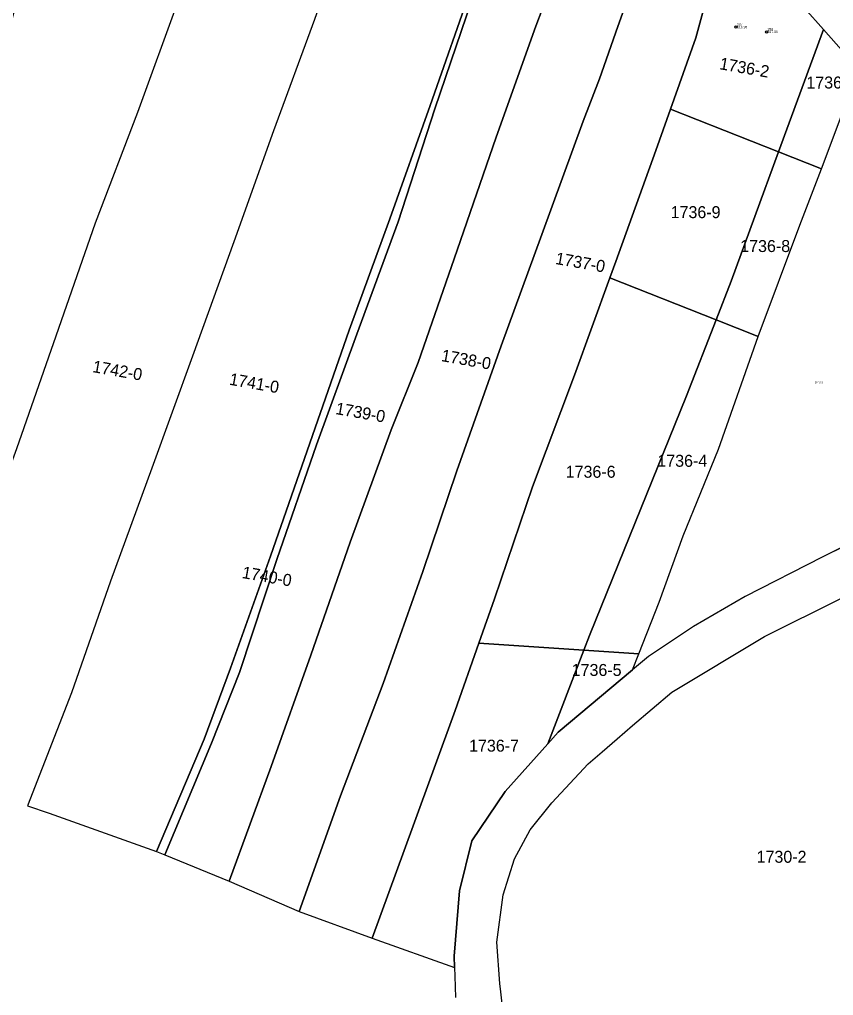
# Model space of a CAD drawing. Header units: centimetres. Extents: x 85226 to 578505, y -13061 to 170378.
# Drawn here: x 425034 to 459003, y 56081 to 96810 of the extents above; entities that cross this region are included whole.
import ezdxf
from ezdxf.enums import TextEntityAlignment as Align

# ---------------------------------------------------------------- set-up
doc = ezdxf.new("R2010")
doc.units = ezdxf.units.CM
for name, color, linetype in [('Nr Parceles Baze', 7, 'Continuous'), ('OBILIQ_A10_PAR_PARCEL_TXT', 7, 'Continuous'), ('OBILIQ_PAR_PARCELGEOM_ILI', 7, 'Continuous'), ('Parcela Baze', 7, 'Continuous'), ('V-NODE', 1, 'Continuous'), ('V-NODE-TEXT', 11, 'Continuous')]:
    doc.layers.add(name, color=color, linetype=linetype)

# ---------------------------------------------------------------- blocks, each defined once
blk = doc.blocks.new('*U3408')
at = {"color": 0, "linetype": 'ByBlock', "lineweight": -2, "transparency": 16777216}
blk.add_line((0, 0), (0, 0), dxfattribs=at)
blk.add_circle((0, 0), 0.5, dxfattribs=at)
blk = doc.blocks.new('*U3502', base_point=(7509353.804, 4726899.454, 616.9033))
at = {"layer": 'V-NODE-TEXT', "color": 1, "linetype": 'ByBlock', "char_height": 1}
for s, insert, attachment_point in [('287', (7509354.254, 4726900.064573, 616.9033), 7), ('616.90', (7509354.254, 4726899.454, 616.9033), 4)]:
    blk.add_mtext(s, dxfattribs=dict(at, insert=insert, attachment_point=attachment_point))
blk = doc.blocks.new('*U3503', base_point=(7509353.804, 4726899.454, 616.903))
at = {"layer": 'V-NODE-TEXT', "color": 7, "lineweight": -2}
blk.add_blockref('*U3502', (7509353.804, 4726899.454, 616.903), dxfattribs=at)
blk = doc.blocks.new('*U3504', base_point=(7509353.804, 4726899.454, 616.903))
at = {"layer": 'V-NODE', "color": 7, "lineweight": -2, "xscale": 0.9999999800000003, "yscale": 0.9999999800000003, "zscale": 0.9999999800000003}
blk.add_blockref('*U3408', (7509353.804, 4726899.454, 616.903), dxfattribs=at)
at = {"layer": 'V-NODE-TEXT', "color": 7, "lineweight": -2}
blk.add_blockref('*U3503', (7509353.804, 4726899.454, 616.903), dxfattribs=at)
blk = doc.blocks.new('*U3505', base_point=(7509366.53, 4726897.47, 617.3))
at = {"layer": 'V-NODE-TEXT', "color": 1, "linetype": 'ByBlock', "char_height": 1}
for s, insert, attachment_point in [('288', (7509366.98, 4726898.08, 617.3), 7), ('617.30', (7509366.98, 4726897.47, 617.3), 4)]:
    blk.add_mtext(s, dxfattribs=dict(at, insert=insert, attachment_point=attachment_point))
blk = doc.blocks.new('*U3506', base_point=(7509366.532, 4726897.472, 617.302))
at = {"layer": 'V-NODE-TEXT', "color": 7, "lineweight": -2}
blk.add_blockref('*U3505', (7509366.532, 4726897.472, 617.302), dxfattribs=at)
blk = doc.blocks.new('*U3507', base_point=(7509366.532, 4726897.472, 617.302))
at = {"layer": 'V-NODE', "color": 7, "lineweight": -2, "xscale": 0.9999999800000003, "yscale": 0.9999999800000003, "zscale": 0.9999999800000003}
blk.add_blockref('*U3408', (7509366.532, 4726897.472, 617.302), dxfattribs=at)
at = {"layer": 'V-NODE-TEXT', "color": 7, "lineweight": -2}
blk.add_blockref('*U3506', (7509366.532, 4726897.472, 617.302), dxfattribs=at)

msp = doc.modelspace()

# ---------------------------------------------------------------- linework, layer by layer
at = {"layer": 'OBILIQ_PAR_PARCELGEOM_ILI', "color": 7, "linetype": 'Continuous'}
for points in [[(426564.263, 83609.334), (428203.963, 88324.734), (429970.363, 92938.834), (431686.163, 97662.734), (432167.863, 98913.534), (430077.763, 98881.334), (425567.363, 99849.834), (424530.963, 96172.534), (422790.263, 91418.434), (421130.863, 86732.034), (419593.363, 81964.434), (417859.463, 77447.334), (415963.063, 72456.334), (414134.363, 67810.734), (417439.263, 66632.234), (419946.563, 65778.534), (421467.863, 69572.834), (423191.963, 74212.234), (424916.063, 78910.634), (426564.263, 83609.334)], [(438788.463, 83848.034), (440487.263, 88487.934), (442168.263, 93217.434), (443965.563, 98349.034), (442085.763, 99218.834), (438415.863, 99831.534), (437345.063, 96815.934), (435637.763, 92158.734), (433983.963, 87537.234), (432252.863, 82767.034), (430557.563, 78092.034), (428826.463, 73375.334), (427208.463, 68706.234), (425364.363, 63995.634), (426268.463, 63686.334), (430750.163, 62087.734), (432743.963, 66781.234), (433843.763, 69740.434), (435506.863, 74416.134), (437143.263, 79127.634), (438788.463, 83848.034)], [(456711.463, 91284.734), (458583.863, 96397.434), (457003.763, 98189.034), (456098.263, 97599.734), (454582.163, 97972.734), (454070.863, 98760.934), (453884.363, 98357.834), (453258.563, 96047.734), (452196.963, 93065.834), (456711.463, 91284.734)], [(439107.363, 83672.034), (440838.663, 88364.034), (442361.963, 93084.634), (444131.163, 98278.034), (443965.563, 98349.034), (442168.263, 93217.434), (440487.263, 88487.934), (438788.463, 83848.034), (437143.263, 79127.634), (435506.863, 74416.134), (433843.763, 69740.434), (432743.963, 66781.234), (430750.163, 62087.734), (431103.263, 61952.434), (433052.163, 66606.534), (434215.863, 69558.034), (435776.963, 74278.434), (437432.663, 79055.634), (439107.363, 83672.034)], [(440549.963, 79688.434), (441665.563, 82489.634), (443301.463, 87189.734), (444931.063, 91896.134), (446585.663, 96533.434), (447105.863, 97930.934), (444131.163, 98278.034), (442361.963, 93084.634), (440838.663, 88364.034), (439107.363, 83672.034), (437432.663, 79055.634), (435776.963, 74278.434), (434215.863, 69558.034), (433052.163, 66606.534), (431103.263, 61952.434), (433780.863, 60844.434), (435535.763, 65638.434), (437196.663, 70288.334), (438832.563, 74994.634), (440549.963, 79688.434)], [(445139.163, 83194.534), (446832.263, 87835.834), (448553.263, 92570.134), (449232.263, 94337.334), (450004.363, 96513.834), (450581.163, 98160.134), (449756.863, 97987.334), (447105.863, 97930.934), (446585.663, 96533.434), (444931.063, 91896.134), (443301.463, 87189.734), (441665.563, 82489.634), (440549.963, 79688.434), (438832.563, 74994.634), (437196.663, 70288.334), (435535.763, 65638.434), (433780.863, 60844.434), (436701.763, 59579.034), (438422.763, 64406.334), (440208.863, 69103.334), (441864.663, 73772.534), (443278.663, 77976.634), (445139.163, 83194.534)], [(459370.163, 92869.934), (460076.163, 94705.434), (458583.863, 96397.434), (456711.463, 91284.734), (458500.263, 90579.034), (459370.163, 92869.934)], [(454734.063, 85885.634), (456711.463, 91284.734), (452196.963, 93065.834), (451585.863, 91349.234), (449913.163, 86711.034), (449664.663, 86023.234), (454105.263, 84277.034), (454734.063, 85885.634)], [(455856.563, 83577.534), (457605.863, 88223.634), (458500.263, 90579.034), (456711.463, 91284.734), (454734.063, 85885.634), (454105.263, 84277.034), (455856.563, 83577.534)], [(448817.063, 71096.634), (452867.563, 81110.734), (454105.263, 84277.034), (449664.663, 86023.234), (448198.363, 81964.534), (446441.563, 77314.234), (444859.163, 72627.834), (444203.763, 70776.834), (448581.563, 70485.934), (448817.063, 71096.634)], [(452730.763, 75266.134), (454198.563, 78885.634), (455856.563, 83577.534), (454105.263, 84277.034), (452867.563, 81110.734), (448817.063, 71096.634), (448581.563, 70485.934), (450881.463, 70333.134), (451730.563, 72498.134), (452730.763, 75266.134)], [(443911.363, 62533.434), (445305.863, 64592.034), (447078.363, 66588.734), (448581.563, 70485.934), (444203.763, 70776.834), (443210.563, 67971.634), (441459.663, 63164.934), (439744.863, 58478.434), (443192.263, 57253.234), (443179.563, 57724.234), (443393.363, 60448.234), (443911.363, 62533.434)], [(447510.563, 67075.634), (450622.563, 69672.934), (450881.463, 70333.134), (448581.563, 70485.934), (447078.363, 66588.734), (447510.563, 67075.634)]]:
    msp.add_lwpolyline(points, close=True, dxfattribs=at)
for points in [[(450581.163, 98160.134), (450004.363, 96513.834), (449232.263, 94337.334), (448553.263, 92570.134), (446832.263, 87835.834), (445139.163, 83194.534), (443278.663, 77976.634), (441864.663, 73772.534), (440208.863, 69103.334), (438422.763, 64406.334), (436701.763, 59579.034), (439744.863, 58478.434), (441459.663, 63164.934), (443210.563, 67971.634), (444203.763, 70776.834), (444859.163, 72627.834), (446441.563, 77314.234), (448198.363, 81964.534), (448198.363, 81964.534), (449664.663, 86023.234), (449913.163, 86711.034), (451585.863, 91349.234), (452196.963, 93065.834), (453258.563, 96047.734), (453884.363, 98357.834)], [(460505.163, 75348.934), (458529.663, 74367.534), (455311.563, 72729.834), (453157.663, 71480.834), (451282.663, 70223.834), (450622.563, 69672.934), (447510.563, 67075.634), (447078.363, 66588.734), (445305.863, 64592.034), (443911.363, 62533.434), (443393.363, 60448.234), (443179.563, 57724.234), (443192.263, 57253.234), (443202.263, 56881.134), (443226.163, 55993.434)], [(445303.763, 54582.234), (445115.763, 56228.434), (445075.963, 56576.534), (444947.263, 58309.934), (445212.863, 60275.634), (445691.063, 61789.734), (446341.863, 62998.334), (447244.963, 64113.934), (448763.263, 65745.134), (449342.963, 66244.734), (449969.863, 66784.934), (450618.663, 67344.034), (452258.263, 68740.834), (456130.363, 71061.434), (459339.263, 72665.934)]]:
    msp.add_lwpolyline(points, dxfattribs=at)
at = {"layer": 'Parcela Baze', "color": 6}
msp.add_lwpolyline([(457003.763, 98189.034), (458583.863, 96397.434), (460076.163, 94705.434), (460321.263, 94427.534), (466052.263, 87920.534), (469675.263, 83904.534), (471165.263, 90629.534), (471877.263, 93338.534), (471661.363, 93413.734), (468853.863, 94461.734), (464853.063, 96083.634), (461441.263, 97506.534)], dxfattribs=at)
at = {"layer": 'Parcela Baze'}
msp.add_lwpolyline([(453157.663, 71480.834), (451282.663, 70223.834), (450622.563, 69672.934), (450881.463, 70333.134), (451730.563, 72498.134), (452730.763, 75266.134), (454198.563, 78885.634), (455856.563, 83577.534), (457605.863, 88223.634), (458500.263, 90579.034), (459370.163, 92869.934), (459590.363, 93441.734), (459853.063, 93143.634), (464286.063, 88111.834), (462911.863, 84354.334), (461538.263, 80598.234), (459721.663, 75628.934), (459422.563, 74811.734), (458529.663, 74367.534), (455311.563, 72729.834), (453157.663, 71480.834)], dxfattribs=at)

# ---------------------------------------------------------------- block references
at = {"color": 5, "lineweight": 30, "xscale": 100, "yscale": 100, "zscale": 100}
for name, p in [('*U3504', (454936.663, 96491.934, 61690.33)), ('*U3507', (456209.463, 96293.734, 61730.16))]:
    msp.add_blockref(name, p, dxfattribs=at)

# ---------------------------------------------------------------- texts
at = {"layer": 'Nr Parceles Baze'}
msp.add_text('1942-1', height=80, dxfattribs=at).set_placement((458218.263, 81633.534))
at = {"layer": 'OBILIQ_A10_PAR_PARCEL_TXT', "color": 7}
for s, p in [('1736-2', (455290.663, 94805.734)), ('1737-0', (448442.083, 86676.153)), ('1738-0', (443679.063, 82623.034)), ('1742-0', (429124.763, 82164.234)), ('1741-0', (434834.363, 81636.934)), ('1739-0', (439266.563, 80413.534)), ('1740-0', (435362.863, 73571.634))]:
    msp.add_text(s, height=500, rotation=350, dxfattribs=at).set_placement(p, align=Align.MIDDLE_CENTER)
for s, p in [('1736-1', (458912.963, 94179.734)), ('1736-9', (453248.163, 88770.934)), ('1736-8', (456153.063, 87356.034)), ('1736-4', (452693.463, 78394.634)), ('1736-6', (448868.963, 77937.334)), ('1736-5', (449118.363, 69664.934)), ('1736-7', (444836.663, 66505.534)), ('1730-2', (456836.676, 61869.451))]:
    msp.add_text(s, height=500, dxfattribs=at).set_placement(p, align=Align.MIDDLE_CENTER)

doc.saveas('drawing.dxf')
